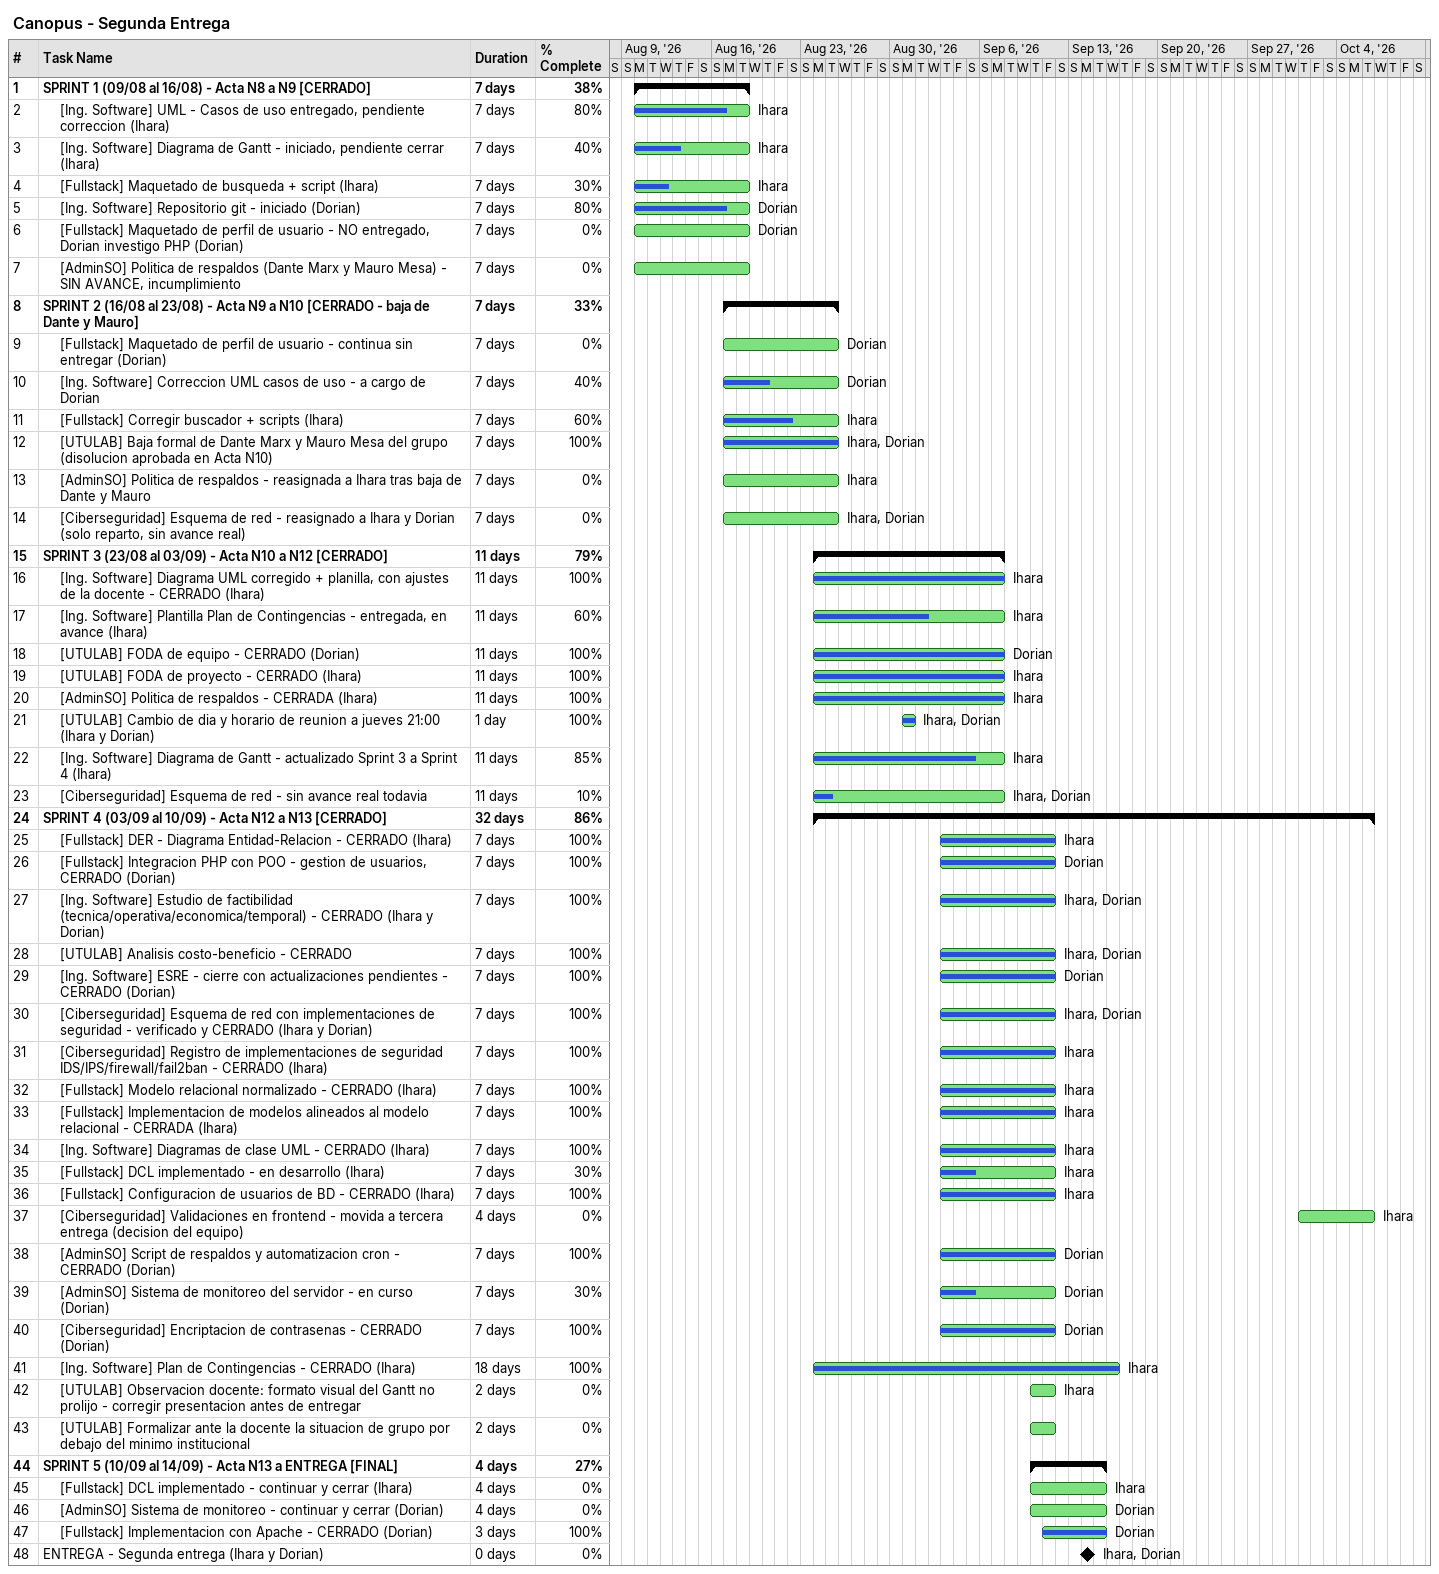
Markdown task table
Canopus - Segunda Entrega

| ID | Level | Task | Duration | Start | Finish | Resources | % complete |
|---|---|---|---|---|---|---|---|
| 1 | 1 | **SPRINT 1 (09/08 al 16/08) - Acta N8 a N9 [CERRADO]** | 7d | 2026-08-10 | 2026-08-18 |  | 38 |
| 2 | 2 | [Ing. Software] UML - Casos de uso entregado, pendiente correccion (Ihara) | 7d | 2026-08-10 | 2026-08-18 | Ihara | 80 |
| 3 | 2 | [Ing. Software] Diagrama de Gantt - iniciado, pendiente cerrar (Ihara) | 7d | 2026-08-10 | 2026-08-18 | Ihara | 40 |
| 4 | 2 | [Fullstack] Maquetado de busqueda + script (Ihara) | 7d | 2026-08-10 | 2026-08-18 | Ihara | 30 |
| 5 | 2 | [Ing. Software] Repositorio git - iniciado (Dorian) | 7d | 2026-08-10 | 2026-08-18 | Dorian | 80 |
| 6 | 2 | [Fullstack] Maquetado de perfil de usuario - NO entregado, Dorian investigo PHP (Dorian) | 7d | 2026-08-10 | 2026-08-18 | Dorian | 0 |
| 7 | 2 | [AdminSO] Politica de respaldos (Dante Marx y Mauro Mesa) - SIN AVANCE, incumplimiento | 7d | 2026-08-10 | 2026-08-18 |  | 0 |
| 8 | 1 | **SPRINT 2 (16/08 al 23/08) - Acta N9 a N10 [CERRADO - baja de Dante y Mauro]** | 7d | 2026-08-17 | 2026-08-25 |  | 33 |
| 9 | 2 | [Fullstack] Maquetado de perfil de usuario - continua sin entregar (Dorian) | 7d | 2026-08-17 | 2026-08-25 | Dorian | 0 |
| 10 | 2 | [Ing. Software] Correccion UML casos de uso - a cargo de Dorian | 7d | 2026-08-17 | 2026-08-25 | Dorian | 40 |
| 11 | 2 | [Fullstack] Corregir buscador + scripts (Ihara) | 7d | 2026-08-17 | 2026-08-25 | Ihara | 60 |
| 12 | 2 | [UTULAB] Baja formal de Dante Marx y Mauro Mesa del grupo (disolucion aprobada en Acta N10) | 7d | 2026-08-17 | 2026-08-25 | Ihara, Dorian | 100 |
| 13 | 2 | [AdminSO] Politica de respaldos - reasignada a Ihara tras baja de Dante y Mauro | 7d | 2026-08-17 | 2026-08-25 | Ihara | 0 |
| 14 | 2 | [Ciberseguridad] Esquema de red - reasignado a Ihara y Dorian (solo reparto, sin avance real) | 7d | 2026-08-17 | 2026-08-25 | Ihara, Dorian | 0 |
| 15 | 1 | **SPRINT 3 (23/08 al 03/09) - Acta N10 a N12 [CERRADO]** | 11d | 2026-08-24 | 2026-09-07 |  | 79 |
| 16 | 2 | [Ing. Software] Diagrama UML corregido + planilla, con ajustes de la docente - CERRADO (Ihara) | 11d | 2026-08-24 | 2026-09-07 | Ihara | 100 |
| 17 | 2 | [Ing. Software] Plantilla Plan de Contingencias - entregada, en avance (Ihara) | 11d | 2026-08-24 | 2026-09-07 | Ihara | 60 |
| 18 | 2 | [UTULAB] FODA de equipo - CERRADO (Dorian) | 11d | 2026-08-24 | 2026-09-07 | Dorian | 100 |
| 19 | 2 | [UTULAB] FODA de proyecto - CERRADO (Ihara) | 11d | 2026-08-24 | 2026-09-07 | Ihara | 100 |
| 20 | 2 | [AdminSO] Politica de respaldos - CERRADA (Ihara) | 11d | 2026-08-24 | 2026-09-07 | Ihara | 100 |
| 21 | 2 | [UTULAB] Cambio de dia y horario de reunion a jueves 21:00 (Ihara y Dorian) | 1d | 2026-08-31 | 2026-08-31 | Ihara, Dorian | 100 |
| 22 | 2 | [Ing. Software] Diagrama de Gantt - actualizado Sprint 3 a Sprint 4 (Ihara) | 11d | 2026-08-24 | 2026-09-07 | Ihara | 85 |
| 23 | 2 | [Ciberseguridad] Esquema de red - sin avance real todavia | 11d | 2026-08-24 | 2026-09-07 | Ihara, Dorian | 10 |
| 24 | 1 | **SPRINT 4 (03/09 al 10/09) - Acta N12 a N13 [CERRADO]** | 32d | 2026-08-24 | 2026-10-06 |  | 86 |
| 25 | 2 | [Fullstack] DER - Diagrama Entidad-Relacion - CERRADO (Ihara) | 7d | 2026-09-03 | 2026-09-11 | Ihara | 100 |
| 26 | 2 | [Fullstack] Integracion PHP con POO - gestion de usuarios, CERRADO (Dorian) | 7d | 2026-09-03 | 2026-09-11 | Dorian | 100 |
| 27 | 2 | [Ing. Software] Estudio de factibilidad (tecnica/operativa/economica/temporal) - CERRADO (Ihara y Dorian) | 7d | 2026-09-03 | 2026-09-11 | Ihara, Dorian | 100 |
| 28 | 2 | [UTULAB] Analisis costo-beneficio - CERRADO | 7d | 2026-09-03 | 2026-09-11 | Ihara, Dorian | 100 |
| 29 | 2 | [Ing. Software] ESRE - cierre con actualizaciones pendientes - CERRADO (Dorian) | 7d | 2026-09-03 | 2026-09-11 | Dorian | 100 |
| 30 | 2 | [Ciberseguridad] Esquema de red con implementaciones de seguridad - verificado y CERRADO (Ihara y Dorian) | 7d | 2026-09-03 | 2026-09-11 | Ihara, Dorian | 100 |
| 31 | 2 | [Ciberseguridad] Registro de implementaciones de seguridad IDS/IPS/firewall/fail2ban - CERRADO (Ihara) | 7d | 2026-09-03 | 2026-09-11 | Ihara | 100 |
| 32 | 2 | [Fullstack] Modelo relacional normalizado - CERRADO (Ihara) | 7d | 2026-09-03 | 2026-09-11 | Ihara | 100 |
| 33 | 2 | [Fullstack] Implementacion de modelos alineados al modelo relacional - CERRADA (Ihara) | 7d | 2026-09-03 | 2026-09-11 | Ihara | 100 |
| 34 | 2 | [Ing. Software] Diagramas de clase UML - CERRADO (Ihara) | 7d | 2026-09-03 | 2026-09-11 | Ihara | 100 |
| 35 | 2 | [Fullstack] DCL implementado - en desarrollo (Ihara) | 7d | 2026-09-03 | 2026-09-11 | Ihara | 30 |
| 36 | 2 | [Fullstack] Configuracion de usuarios de BD - CERRADO (Ihara) | 7d | 2026-09-03 | 2026-09-11 | Ihara | 100 |
| 37 | 2 | [Ciberseguridad] Validaciones en frontend - movida a tercera entrega (decision del equipo) | 4d | 2026-10-01 | 2026-10-06 | Ihara | 0 |
| 38 | 2 | [AdminSO] Script de respaldos y automatizacion cron - CERRADO (Dorian) | 7d | 2026-09-03 | 2026-09-11 | Dorian | 100 |
| 39 | 2 | [AdminSO] Sistema de monitoreo del servidor - en curso (Dorian) | 7d | 2026-09-03 | 2026-09-11 | Dorian | 30 |
| 40 | 2 | [Ciberseguridad] Encriptacion de contrasenas - CERRADO (Dorian) | 7d | 2026-09-03 | 2026-09-11 | Dorian | 100 |
| 41 | 2 | [Ing. Software] Plan de Contingencias - CERRADO (Ihara) | 18d | 2026-08-24 | 2026-09-16 | Ihara | 100 |
| 42 | 2 | [UTULAB] Observacion docente: formato visual del Gantt no prolijo - corregir presentacion antes de entregar | 2d | 2026-09-10 | 2026-09-11 | Ihara | 0 |
| 43 | 2 | [UTULAB] Formalizar ante la docente la situacion de grupo por debajo del minimo institucional | 2d | 2026-09-10 | 2026-09-11 |  | 0 |
| 44 | 1 | **SPRINT 5 (10/09 al 14/09) - Acta N13 a ENTREGA [FINAL]** | 4d | 2026-09-10 | 2026-09-15 |  | 27 |
| 45 | 2 | [Fullstack] DCL implementado - continuar y cerrar (Ihara) | 4d | 2026-09-10 | 2026-09-15 | Ihara | 0 |
| 46 | 2 | [AdminSO] Sistema de monitoreo - continuar y cerrar (Dorian) | 4d | 2026-09-10 | 2026-09-15 | Dorian | 0 |
| 47 | 2 | [Fullstack] Implementacion con Apache - CERRADO (Dorian) | 3d | 2026-09-11 | 2026-09-15 | Dorian | 100 |
| 48 | 1 | ENTREGA - Segunda entrega (Ihara y Dorian) | 0d | 2026-09-14 | 2026-09-14 | Ihara, Dorian | 0 |
